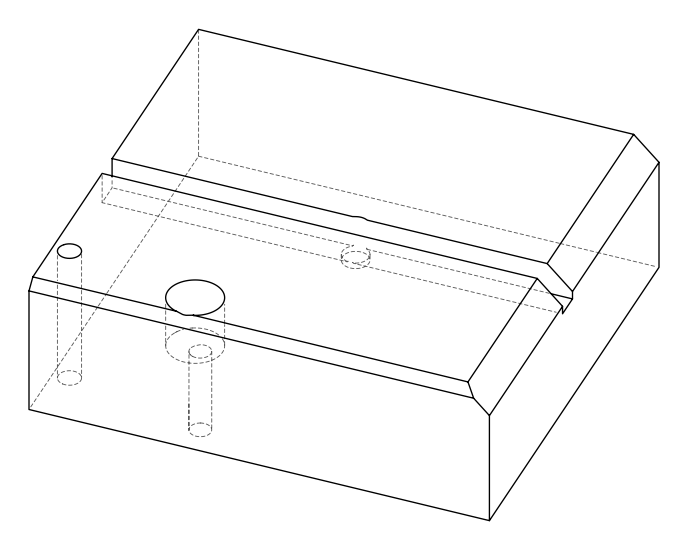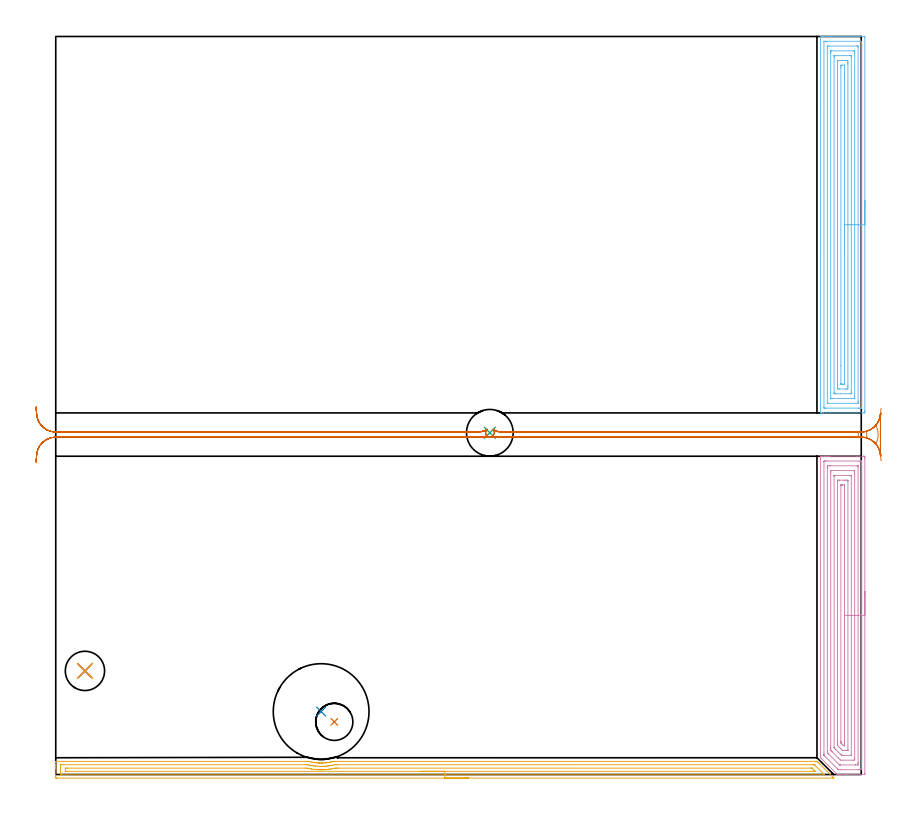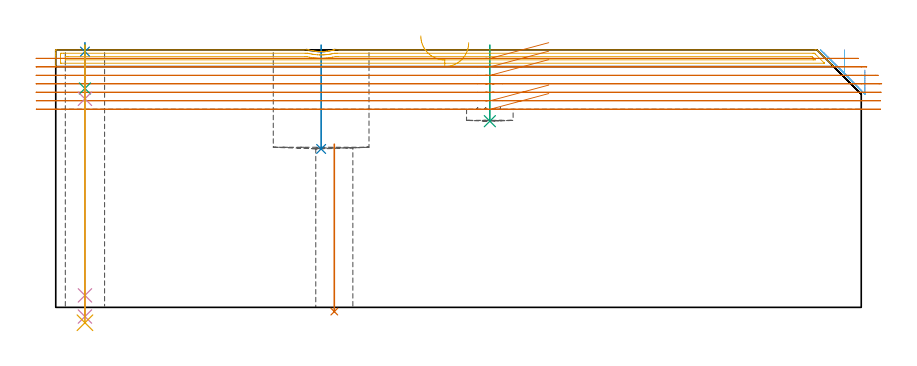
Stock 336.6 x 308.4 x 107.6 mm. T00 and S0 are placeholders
(PLAN: 11 operations, 8 tool changes, 37.3 min)
(1 INDEXABLE_INSERT_DRILL_THROUGH_HOLE_FROM_SOLID | STEP1HOLE_1 | NXT0302_002 | 0.29 min | 20269 mm3)
(2 INDEXABLE_INSERT_DRILL_BLIND_HOLE_FROM_SOLID | STEP1POCKET | NXT0302_035 | 0.18 min | 43673 mm3)
(3 INDEXABLE_INSERT_DRILL_BLIND_HOLE_FROM_SOLID_1 | STEP1POCKET_1 | NXT0302_010 | 0.13 min | 8820 mm3)
(4 AREA_MILL | FG_CHAMFER_SURFACE | UGT0205_001 | 7.66 min | 24080 mm3)
(5 AREA_MILL_1 | FG_CHAMFER_SURFACE_1 | UGT0205_001 | 7.91 min | 7852 mm3)
(6 AREA_MILL_2 | FG_CHAMFER_SURFACE_2 | UGT0205_001 | 9.1 min | 28119 mm3)
(7 MILL_RECTANGULAR_SLOT | SLOT_RECTANGULAR | UGT0201_008 | Follow Part, ap 4, ae 75% | 10.94 min | 141449 mm3)
(8 SPOT_DRILL | STEP1HOLE | NXT0321_9005460120000 | 0.03 min | 4 mm3)
(9 DRILL_BLIND_HOLE_INTO_CENTER | STEP1HOLE | UGT0301_352 | 0.07 min | 1254 mm3)
(10 GUN_DRILL_THROUGH_HOLE | STEP1HOLE | UGT0307_007 | 0.54 min | 7325 mm3)
(11 DRILL_TO_ENLARGE_THROUGH_HOLE | STEP1HOLE | UGT0301_288 | 0.47 min | 14108 mm3)
(TOOL NXT0302_002 | Index. Insert Drill 15.5mm [880-D1550L20-05] | D15.5 PA176 FL78 Z2)
(TOOL NXT0302_035 | Index. Insert Drill 40mm [880-D4000L40-05] | D40 PA176 FL200 Z2)
(TOOL NXT0302_010 | Index. Insert Drill 19.5mm [880-D1950L25-05] | D19.5 PA176 FL98 Z2)
(TOOL UGT0205_001 | Chamfer Mill 20 x 3 x 45 deg. | D20 FL50 Z2)
(TOOL UGT0201_008 | End Mill 16 mm | D16 FL32 Z4)
(TOOL NXT0321_9005460120000 | NC Spot Drill, 142deg, 12mm, Carbide, Uncoated | D12 PA142 FL30 Z2)
(TOOL UGT0301_352 | Twist Drill 10.75 mm | D10.75 PA118 FL84 Z2)
(TOOL UGT0307_007 | Gun Drill 10 mm | D10 PA130 FL24 Z1)
(TOOL UGT0301_288 | Twist Drill 16.4 mm | D16.4 PA118 FL125 Z2)
(OP 1 INDEXABLE_INSERT_DRILL_THROUGH_HOLE_FROM_SOLID)
G17 G21 G94 G90
T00 M6
G54
G17 G0 G90 X116.4 Y22. S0 M3
G43 Z117.6 H1
G94 G81 G98 Z-1.771 F250. R68.2
G80
M5
M2
(OP 2 INDEXABLE_INSERT_DRILL_BLIND_HOLE_FROM_SOLID)
G17 G21 G94 G90
T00 M6
G54
G17 G0 G90 X110.9 Y26.3 S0 M3
G43 Z117.6 H1
G94 G81 G98 Z66.2 F250. R109.6
G80
M5
M2
(OP 3 INDEXABLE_INSERT_DRILL_BLIND_HOLE_FROM_SOLID_1)
G17 G21 G94 G90
T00 M6
G54
G17 G0 G90 X181.4 Y142.8 S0 M3
G43 Z117.6 H1
G94 G81 G98 Z77.8 F250. R109.6
G80
M5
M2
(OP 4 AREA_MILL)
G17 G21 G94 G90
T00 M6
G54
G17 G0 G90 X338.1 Y76.5 S1061 M3
G43 Z117.6 H0
Z99.1
G94 G1 Y76.462 Z98.228 F250.
Y76.348 Z97.363
Y76.159 Z96.512
Y75.897 Z95.68
Y75.563 Z94.874
Y75.16 Z94.1
Y74.692 Z93.364
Y74.16 Z92.672
Y73.571 Z92.029
Y72.928 Z91.44
Y72.236 Z90.908
Y71.5 Z90.44
Y70.726 Z90.037
Y69.92 Z89.703
Y69.088 Z89.441
Y68.236 Z89.252
Y67.372 Z89.138
Y66.5 Z89.1
Y0.582
X338.095 Y0.133 Z89.103
X338.091 Y0.01 Z89.105
X337.963 Y0. Z89.234
X330.612 Z96.583
X330.001 Z97.196
X329.731 Z97.466
X327.969 Z99.226
X327.429 Z99.77
X327.088 Z100.11
X326.918 Z100.281
X326.648 Y0.007 Z100.551
X326.602 Y0.009 Z100.596
X326.474 Y0.127 Z100.726
X326.463 Y0.137 Z100.736
X319.782 Y6.818 Z107.417
X319.601 Y6.999 Z107.593
X319.6 Y7.263 Z107.6
Y132.863
X319.606 Y132.99 Z107.593
X319.871 Y133. Z107.327
X320.583 Z106.616
X321.263 Z105.936
X321.804 Z105.392
X322.074 Z105.123
X322.684 Z104.512
X322.955 Z104.243
X323.565 Z103.629
X334.93 Z92.266
X337.353 Z89.844
X337.658 Y132.997 Z89.539
X338.091 Y132.991 Z89.106
X338.095 Y132.86 Z89.103
X338.099 Y132.418 Z89.101
X338.1 Y131.971 Z89.1
Y66.5
X336.686 Z90.514
Y2.364
X336.684 Y2.164 Z90.516
X336.681 Y2.065 Z90.519
X336.679 Y2.023 Z90.521
X336.615 Y2.01 Z90.585
X336.253 Y2.002 Z90.947
X335.896 Y2.001 Z91.304
X335.375 Y2. Z91.825
X327.969 Y2.001 Z99.231
X327.445 Y2.003 Z99.755
X327.088 Y2.01 Z100.112
X327.041 Y2.02 Z100.159
X326.991 Y2.066 Z100.209
X326.889 Y2.164 Z100.311
X326.686 Y2.364 Z100.514
X321.342 Y7.708 Z105.858
X321.186 Y7.867 Z106.014
X321.062 Y7.997 Z106.138
X321.025 Y8.037 Z106.175
X321.021 Y8.06 Z106.179
X321.019 Y8.108 Z106.181
X321.015 Y8.507 Z106.185
X321.014 Y8.599 Z106.186
X321.015 Y130.636 Z106.185
X321.016 Y130.836 Z106.184
X321.019 Y130.935 Z106.181
X321.021 Y130.977 Z106.179
X321.085 Y130.99 Z106.115
X321.447 Y130.998 Z105.753
X321.804 Y130.999 Z105.396
X322.325 Y131. Z104.875
X335.896 Z91.304
X336.42 Y130.997 Z90.78
X336.597 Y130.99 Z90.603
X336.679 Y130.984 Z90.521
X336.684 Y130.73 Z90.516
X336.685 Y130.636 Z90.515
X336.686 Y66.5 Z90.514
X335.272 Z91.928
X335.271 Y5.036 Z91.929
Y4.778
X335.266 Y4.145 Z91.934
X335.265 Y4.025 Z91.935
X335.151 Y4.009 Z92.049
X335.016 Y4.005 Z92.184
X334.278 Y4. Z92.922
X334.135 Z93.065
X327.969 Y4.001 Z99.231
X327.826 Y4.003 Z99.374
X327.539 Y4.01 Z99.661
X327.492 Y4.019 Z99.708
X327.472 Y4.034 Z99.728
X327.432 Y4.07 Z99.768
X327.354 Y4.145 Z99.846
X322.9 Y8.599 Z104.3
X322.684 Y8.817 Z104.516
X322.52 Y8.987 Z104.68
X322.44 Y9.071 Z104.76
X322.435 Y9.231 Z104.765
X322.431 Y9.49 Z104.769
X322.429 Y9.748 Z104.771
Y127.964
Y128.222
X322.434 Y128.855 Z104.766
X322.435 Y128.975 Z104.765
X322.549 Y128.991 Z104.651
X322.684 Y128.995 Z104.516
X323.422 Y129. Z103.778
X323.565 Z103.635
X334.872 Z92.328
X335.016 Y128.999 Z92.184
X335.159 Y128.995 Z92.041
X335.253 Y128.99 Z91.947
X335.266 Y128.983 Z91.934
X335.268 Y128.971 Z91.932
X335.27 Y128.941 Z91.93
X335.271 Y128.855 Z91.929
X335.272 Y128.596 Z91.928
Y66.5
X333.857 Z93.343
Y7.098
Y6.818
X333.853 Y6.212 Z93.347
X333.85 Y6.014 Z93.35
X333.181 Y6. Z94.019
X328.777 Z98.423
X327.969 Y6.01 Z99.231
X327.132 Y6.818 Z100.068
X327.088 Y6.86 Z100.112
X324.446 Y9.502 Z102.754
X324.011 Y9.942 Z103.189
X323.902 Y10.054 Z103.298
X323.851 Y10.109 Z103.349
X323.849 Y10.178 Z103.351
X323.846 Y10.381 Z103.354
X323.843 Y10.991 Z103.357
Y11.271
Y125.902
X323.844 Y126.182 Z103.356
X323.847 Y126.788 Z103.353
X323.85 Y126.986 Z103.35
X324.519 Y127. Z102.681
X333.327 Z93.873
X333.672 Y126.994 Z93.528
X333.839 Y126.99 Z93.361
X333.85 Y126.898 Z93.35
X333.855 Y126.465 Z93.345
X333.857 Y125.292 Z93.343
Y66.5
X332.443 Z94.757
Y8.457
X332.441 Y8.316 Z94.759
X332.436 Y8.034 Z94.764
X332.432 Y8.008 Z94.768
X332.428 Y8.005 Z94.772
X332.41 Y8.002 Z94.79
X332.373 Y8.001 Z94.827
X332.085 Y8. Z95.115
X329.442 Z97.758
X328.85 Y8.001 Z98.35
X328.558 Y8.003 Z98.642
X328.416 Y8.01 Z98.784
X328.133 Y8.276 Z99.067
X327.969 Y8.433 Z99.231
X327.8 Y8.599 Z99.4
X326.018 Y10.381 Z101.182
X325.327 Y11.079 Z101.873
X325.282 Y11.128 Z101.918
X325.264 Y11.158 Z101.936
X325.261 Y11.201 Z101.939
X325.258 Y11.271 Z101.942
X325.257 Y11.342 Z101.943
Y124.543
X325.259 Y124.684 Z101.941
X325.264 Y124.966 Z101.936
X325.268 Y124.992 Z101.932
X325.272 Y124.995 Z101.928
X325.29 Y124.998 Z101.91
X325.327 Y124.999 Z101.873
X325.615 Y125. Z101.585
X331.781 Z95.419
X332.373 Y124.996 Z94.827
X332.412 Y124.994 Z94.788
X332.428 Y124.991 Z94.772
X332.436 Y124.896 Z94.764
X332.441 Y124.613 Z94.759
X332.443 Y124.472 Z94.757
Y66.5
X331.029 Z96.171
Y10.381
X331.028 Y10.17 Z96.172
X331.025 Y10.065 Z96.175
X331.022 Y10.02 Z96.178
X330.98 Y10.008 Z96.22
X330.612 Y10.002 Z96.588
X330.107 Y10. Z97.093
X329.731 Z97.469
X329.224 Y10.002 Z97.976
X328.85 Y10.01 Z98.35
X328.469 Y10.381 Z98.731
X327.969 Y10.879 Z99.231
X327.576 Y11.271 Z99.624
X327.088 Y11.761 Z100.112
X326.692 Y12.162 Z100.508
X326.678 Y12.577 Z100.522
X326.673 Y13.053 Z100.527
X326.671 Y13.475 Z100.529
Y13.944
Y122.619
X326.672 Y122.83 Z100.528
X326.675 Y122.935 Z100.525
X326.678 Y122.98 Z100.522
X326.72 Y122.992 Z100.48
X327.088 Y122.998 Z100.112
X327.593 Y123. Z99.607
X329.354 Z97.846
X330.235 Z96.965
X330.612 Y122.997 Z96.588
X330.987 Y122.99 Z96.213
X331.023 Y122.983 Z96.177
X331.025 Y122.947 Z96.175
X331.028 Y122.873 Z96.172
X331.029 Y122.76 Z96.171
Y122.619
Y66.5
X329.615 Z97.585
Y13.053
X329.613 Y12.281 Z97.587
X329.612 Y12.162 Z97.588
X329.608 Y12.021 Z97.592
X329.504 Y12.01 Z97.696
X329.44 Y12.007 Z97.76
X329.345 Y12.01 Z97.855
X329.289 Y12.02 Z97.911
X329.238 Y12.066 Z97.962
X329.136 Y12.162 Z98.064
X328.85 Y12.447 Z98.35
X328.245 Y13.053 Z98.955
X328.158 Y13.145 Z99.042
X328.107 Y13.202 Z99.093
X328.092 Y13.227 Z99.108
X328.091 Y13.247 Z99.109
X328.087 Y13.44 Z99.113
X328.085 Y13.826 Z99.115
Y13.944
X328.086 Y120.838 Z99.114
X328.087 Y120.934 Z99.113
X328.089 Y120.981 Z99.111
X328.091 Y120.986 Z99.109
X328.117 Y120.99 Z99.083
X328.208 Y120.995 Z98.992
X328.529 Y120.999 Z98.671
X328.69 Y121. Z98.51
X328.85 Z98.35
X329.574 Y120.996 Z97.626
X329.592 Y120.991 Z97.608
X329.608 Y120.962 Z97.592
X329.609 Y120.838 Z97.591
X329.614 Y120.065 Z97.586
X329.615 Y66.5 Z97.585
Y65.628 Z97.623
Y64.764 Z97.737
Y63.912 Z97.926
Y63.08 Z98.188
Y62.274 Z98.522
Y61.5 Z98.925
Y60.764 Z99.394
Y60.072 Z99.925
Y59.429 Z100.514
Y58.84 Z101.157
Y58.308 Z101.849
Y57.84 Z102.585
Y57.437 Z103.359
Y57.103 Z104.165
Y56.841 Z104.997
Y56.652 Z105.849
Y56.538 Z106.714
Y56.5 Z107.585
G0 Z117.6
M5
M2
(OP 5 AREA_MILL_1)
G17 G21 G94 G90
T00 M6
G54
G17 G0 G90 X172.55 Y-1.5 S1061 M3
G43 Z117.6 H0
Z110.6
G94 G1 X172.512 Z109.728 F250.
X172.398 Z108.864
X172.209 Z108.012
X171.947 Z107.18
X171.613 Z106.374
X171.21 Z105.6
X170.742 Z104.864
X170.21 Z104.172
X169.621 Z103.529
X168.978 Z102.94
X168.286 Z102.409
X167.55 Z101.94
X166.776 Z101.537
X165.97 Z101.203
X165.138 Z100.941
X164.286 Z100.752
X163.422 Z100.638
X162.55 Z100.6
X0.603
X0.179 Y-1.496 Z100.602
X0.01 Y-1.491 Z100.605
X0. Y-1.078 Z101.019
Y2.44 Z104.534
Y3.01 Z105.107
Y3.319 Z105.415
Y3.89 Z105.986
Y4.198 Z106.293
Y5.204 Z107.303
X0.01 Y5.494 Z107.593
X0.157 Y5.5 Z107.6
X105.029 Y5.498 Z107.598
X105.616 Y5.494 Z107.586
X105.852 Y5.447 Z107.546
X106.783 Y5.245 Z107.34
X107.119 Y5.17 Z107.269
X107.671 Y5.078 Z107.176
X108.013 Y5.021 Z107.119
X108.568 Y4.954 Z107.047
X108.907 Y4.91 Z107.007
X109.301 Y4.878 Z106.975
X109.46 Y4.866 Z106.96
X109.801 Y4.836 Z106.935
X109.983 Y4.826 Z106.926
X110.259 Y4.811 Z106.909
X110.352 Z106.906
X110.695 Y4.808 Z106.904
X110.959 Y4.809 Z106.903
X111.244 Y4.81 Z106.904
X111.356 Z106.909
X111.541 Y4.811 Z106.91
X112.137 Y4.853 Z106.946
X112.483 Y4.874 Z106.97
X112.618 Y4.888 Z106.984
X113.029 Y4.93 Z107.023
X113.218 Y4.948 Z107.045
X113.377 Y4.963 Z107.061
X113.921 Y5.047 Z107.141
X114.155 Y5.08 Z107.179
X114.272 Y5.098 Z107.196
X114.662 Y5.175 Z107.27
X114.813 Y5.205 Z107.299
X115.166 Y5.272 Z107.368
X115.706 Y5.397 Z107.493
X116.06 Y5.482 Z107.573
X116.117 Y5.495 Z107.585
X116.171 Y5.496 Z107.588
X116.414 Y5.498 Z107.594
X116.574 Y5.496 Z107.596
X317.359 Y5.5 Z107.6
X318.105 Y5.496 Z107.59
X318.251 Y5.349 Z107.447
X318.453 Y5.147 Z107.246
X319.143 Y4.457 Z106.556
X324.794 Y-1.193 Z100.904
X325.092 Y-1.492 Z100.607
X325.093 Y-1.497 Z100.602
X325.092 Y-1.499 Z100.6
X162.55 Y-1.5
Y-0.086 Z102.014
X2.387 Y-0.085 Z102.015
X2.272
X2.031 Y-0.08 Z102.02
X2.01 Y-0.079 Z102.021
X2.006 Y-0.061 Z102.039
X2.002 Y-0.032 Z102.068
X2.001 Y-0.004 Z102.096
X2. Y0.183 Z102.283
Y2.821 Z104.921
X2.001 Y3.319 Z105.419
X2.003 Y3.698 Z105.798
X2.01 Y4.076 Z106.176
X2.387 Y4.083 Z106.183
X2.503 Y4.085 Z106.185
X3.28 Y4.086 Z106.186
X3.394
X104.223 Y4.084 Z106.184
X104.999 Y4.082 Z106.182
X105.117 Y4.081 Z106.181
X105.308 Y4.076 Z106.176
X105.524 Y4.033 Z106.133
X106.201 Y3.893 Z105.993
X106.783 Y3.78 Z105.88
X107.298 Y3.691 Z105.791
X107.675 Y3.633 Z105.733
X108.336 Y3.547 Z105.647
X108.568 Y3.522 Z105.622
X109.323 Y3.454 Z105.554
X109.46 Y3.444 Z105.544
X110.271 Y3.399 Z105.499
X110.352 Y3.397 Z105.497
X111.244 Y3.394 Z105.494
X111.65 Y3.405 Z105.505
X112.03 Y3.424 Z105.524
X112.137 Y3.431 Z105.531
X112.859 Y3.486 Z105.586
X113.029 Y3.502 Z105.602
X113.667 Y3.57 Z105.67
X113.921 Y3.605 Z105.705
X114.444 Y3.683 Z105.783
X114.813 Y3.743 Z105.843
X115.202 Y3.816 Z105.916
X115.706 Y3.915 Z106.015
X116.41 Y4.063 Z106.163
X116.598 Y4.075 Z106.175
X116.72 Y4.078 Z106.178
X117.49 Y4.082 Z106.182
X117.608
X316.467 Y4.085 Z106.185
X316.582
X316.969 Y4.079 Z106.179
X317.063 Y4.075 Z106.175
X317.194 Y3.95 Z106.05
X317.359 Y3.79 Z105.89
X321.147 Y0.002 Z102.102
X321.183 Y-0.035 Z102.065
X321.217 Y-0.075 Z102.025
X321.219 Y-0.081 Z102.019
X321.216 Y-0.082 Z102.018
X321.186 Y-0.084 Z102.016
X320.928 Y-0.086 Z102.014
X320.814
X162.55
Y1.329 Z103.429
X4.172
X4.094 Y1.33 Z103.43
X4.032 Y1.333 Z103.433
X4.017 Y1.335 Z103.435
X4.01 Y1.345 Z103.445
X4.007 Y1.391 Z103.491
X4.002 Y1.56 Z103.66
X4. Y1.73 Z103.83
X4.002 Y2.44 Z104.54
X4.004 Y2.605 Z104.705
X4.009 Y2.66 Z104.76
X4.056 Y2.664 Z104.764
X4.172 Y2.667 Z104.767
X4.83 Y2.671 Z104.771
X5.064
X104.106 Y2.669 Z104.769
X104.77 Y2.665 Z104.765
X104.999 Y2.662 Z104.762
X106.102 Y2.44 Z104.54
X106.783 Y2.322 Z104.422
X106.926 Y2.299 Z104.399
X107.675 Y2.196 Z104.296
X107.959 Y2.16 Z104.26
X108.568 Y2.098 Z104.198
X108.949 Y2.064 Z104.164
X109.46 Y2.029 Z104.129
X109.902 Y2.004 Z104.104
X110.352 Y1.987 Z104.087
X110.815 Y1.983 Z104.083
X111.244 Y1.986 Z104.086
X111.699 Y1.991 Z104.091
X112.137 Y2.016 Z104.116
X112.541 Y2.041 Z104.141
X113.029 Y2.079 Z104.179
X113.364 Y2.109 Z104.209
X113.921 Y2.167 Z104.267
X114.166 Y2.198 Z104.298
X114.813 Y2.29 Z104.39
X114.944 Y2.311 Z104.411
X115.694 Y2.44 Z104.54
X115.704 Y2.442 Z104.542
X116.766 Y2.657 Z104.757
X116.929 Y2.661 Z104.761
X117.261 Y2.666 Z104.766
X117.49 Y2.667 Z104.767
X118.151 Y2.668 Z104.768
X315.574 Y2.671 Z104.771
X315.809 Y2.669 Z104.769
X315.966 Y2.667 Z104.767
X316.019 Y2.664 Z104.764
X316.041 Y2.647 Z104.747
X316.087 Y2.607 Z104.707
X316.26 Y2.44 Z104.54
X316.467 Y2.234 Z104.334
X317.139 Y1.56 Z103.66
X317.359 Y1.339 Z103.439
Y1.332 Z103.432
X316.702 Y1.329 Z103.429
X316.467
X162.55
X161.678 Z103.467
X160.814 Z103.58
X159.962 Z103.769
X159.13 Z104.032
X158.324 Z104.365
X157.55 Z104.768
X156.814 Z105.237
X156.122 Z105.768
X155.479 Z106.357
X154.89 Z107.001
X154.358 Z107.693
X153.89 Z108.429
X153.487 Z109.202
X153.153 Z110.008
X152.891 Z110.84
X152.702 Z111.692
X152.588 Z112.557
X152.55 Z113.429
G0 Z117.6
M5
M2
(OP 6 AREA_MILL_2)
G17 G21 G94 G90
T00 M6
G54
G17 G0 G90 X338.1 Y239.75 S1061 M3
G43 Z117.6 H0
Z99.1
G94 G1 Y239.712 Z98.228 F250.
Y239.598 Z97.363
Y239.409 Z96.512
Y239.147 Z95.68
Y238.813 Z94.874
Y238.41 Z94.1
Y237.942 Z93.364
Y237.41 Z92.672
Y236.821 Z92.029
Y236.178 Z91.44
Y235.486 Z90.908
Y234.75 Z90.44
Y233.976 Z90.037
Y233.17 Z89.703
Y232.338 Z89.441
Y231.487 Z89.252
Y230.622 Z89.138
Y229.75 Z89.1
Y152.143
X338.099 Y151.699 Z89.101
X338.095 Y151.256 Z89.103
X338.092 Y151.11 Z89.106
X337.658 Y151.1 Z89.539
X323.565 Z103.629
X322.106 Z105.09
X320.923 Z106.272
X320.337 Z106.862
X320.042 Z107.157
X319.903 Y151.101 Z107.296
X319.606 Y151.11 Z107.593
X319.6 Y151.253 Z107.6
Y308.247
X319.606 Y308.39 Z107.593
X319.904 Y308.4 Z107.295
X320.318 Z106.881
X320.923 Z106.272
X322.987 Z104.21
X323.565 Z103.629
X324.157 Z103.038
X337.658 Z89.539
X337.95 Y308.397 Z89.247
X338.092 Y308.39 Z89.105
X338.099 Y308.246 Z89.099
X338.1 Y307.801 Z89.1
Y229.75
X336.686 Z90.514
X336.685 Y153.283 Z90.515
X336.684 Y153.184 Z90.516
X336.682 Y153.135 Z90.518
X336.68 Y153.117 Z90.52
X336.652 Y153.11 Z90.548
X336.273 Y153.102 Z90.927
X335.896 Y153.101 Z91.304
X335.394 Y153.1 Z91.806
X321.804 Y153.101 Z105.396
X321.298 Y153.103 Z105.902
X321.106 Y153.11 Z106.094
X321.021 Y153.127 Z106.179
X321.016 Y153.389 Z106.184
X321.015 Y153.483 Z106.185
Y306.217
X321.016 Y306.316 Z106.184
X321.019 Y306.365 Z106.181
X321.02 Y306.383 Z106.18
X321.048 Y306.39 Z106.152
X321.428 Y306.398 Z105.772
X321.804 Y306.399 Z105.396
X322.306 Y306.4 Z104.894
X335.896 Y306.399 Z91.304
X336.402 Y306.397 Z90.798
X336.594 Y306.39 Z90.606
X336.679 Y306.373 Z90.521
X336.684 Y306.111 Z90.516
X336.685 Y306.017 Z90.515
X336.686 Y229.75 Z90.514
X335.272 Z91.928
X335.271 Y155.9 Z91.929
X335.269 Y155.267 Z91.931
X335.266 Y155.139 Z91.934
X335.265 Y155.114 Z91.935
X335.235 Y155.109 Z91.965
X335.178 Y155.102 Z92.022
X335.016 Y155.101 Z92.184
X334.3 Y155.1 Z92.9
X322.849 Y155.101 Z104.351
X322.685 Y155.105 Z104.515
X322.52 Y155.11 Z104.68
X322.435 Y155.121 Z104.765
X322.432 Y155.181 Z104.768
X322.43 Y155.267 Z104.77
X322.429 Y155.526 Z104.771
Y303.6
X322.431 Y304.233 Z104.769
X322.434 Y304.361 Z104.766
X322.435 Y304.386 Z104.765
X322.465 Y304.391 Z104.735
X322.522 Y304.398 Z104.678
X322.685 Y304.399 Z104.515
X323.4 Y304.4 Z103.8
X334.851 Y304.399 Z92.349
X335.016 Y304.396 Z92.184
X335.18 Y304.39 Z92.02
X335.265 Y304.379 Z91.935
X335.268 Y304.319 Z91.932
X335.27 Y304.233 Z91.93
X335.271 Y303.974 Z91.929
X335.272 Y229.75 Z91.928
X333.857 Z93.343
Y157.943
X333.854 Y157.336 Z93.346
X333.85 Y157.13 Z93.35
X333.847 Y157.109 Z93.353
X333.826 Y157.106 Z93.374
X333.774 Y157.103 Z93.426
X333.67 Y157.101 Z93.53
X324.397 Z102.803
X324.023 Y157.11 Z103.177
X323.849 Y157.117 Z103.351
X323.848 Y157.216 Z103.352
X323.844 Y157.661 Z103.356
X323.843 Y159.727 Z103.357
Y301.557
X323.846 Y302.164 Z103.354
X323.85 Y302.37 Z103.35
X323.853 Y302.391 Z103.347
X323.874 Y302.394 Z103.326
X323.926 Y302.397 Z103.274
X324.03 Y302.399 Z103.17
X333.303 Y302.4 Z93.897
X333.677 Y302.39 Z93.523
X333.85 Y302.383 Z93.35
X333.852 Y302.284 Z93.348
X333.856 Y301.839 Z93.344
X333.857 Y301.557 Z93.343
Y300.946
Y229.75
X332.443 Z94.757
Y159.585
X332.442 Y159.444 Z94.758
X332.437 Y159.16 Z94.763
X332.434 Y159.107 Z94.766
X332.43 Y159.105 Z94.77
X332.412 Y159.102 Z94.788
X332.373 Y159.1 Z94.827
X332.112 Z95.088
X327.969 Z99.231
X325.946 Z101.254
X325.327 Y159.103 Z101.873
X325.286 Y159.106 Z101.914
X325.269 Y159.109 Z101.931
X325.264 Y159.231 Z101.936
X325.259 Y159.515 Z101.941
X325.257 Y159.656 Z101.943
Y299.914
X325.258 Y300.056 Z101.942
X325.263 Y300.339 Z101.937
X325.266 Y300.393 Z101.934
X325.27 Y300.395 Z101.93
X325.288 Y300.398 Z101.912
X325.327 Y300.4 Z101.873
X325.588 Z101.612
X329.731 Z97.469
X331.754 Z95.446
X332.373 Y300.397 Z94.827
X332.414 Y300.394 Z94.786
X332.431 Y300.391 Z94.769
X332.436 Y300.268 Z94.764
X332.441 Y299.985 Z94.759
X332.443 Y299.844 Z94.757
Y229.75
X331.029 Z96.171
Y162.403
X331.027 Y161.983 Z96.173
X331.022 Y161.511 Z96.178
X331.011 Y161.107 Z96.189
X330.612 Y161.103 Z96.588
X330.137 Y161.1 Z97.063
X327.494 Y161.101 Z99.706
X327.088 Y161.104 Z100.112
X326.689 Y161.11 Z100.511
X326.678 Y161.511 Z100.522
X326.673 Y161.932 Z100.527
X326.671 Y162.403 Z100.529
Y162.826
X326.672 Y297.097 Z100.528
X326.673 Y297.517 Z100.527
X326.678 Y297.989 Z100.522
X326.689 Y298.393 Z100.511
X327.088 Y298.397 Z100.112
X327.563 Y298.4 Z99.637
X330.206 Y298.399 Z96.994
X330.612 Y298.396 Z96.588
X331.011 Y298.39 Z96.189
X331.022 Y297.989 Z96.178
X331.027 Y297.568 Z96.173
X331.029 Y297.097 Z96.171
Y296.674
Y229.75
X329.615 Z97.585
Y164.187
X329.614 Y163.414 Z97.586
X329.612 Y163.295 Z97.588
X329.608 Y163.112 Z97.592
X329.236 Y163.104 Z97.964
X329.042 Y163.101 Z98.158
X328.85 Y163.1 Z98.35
X328.162 Z99.038
X328.116 Y163.102 Z99.084
X328.104 Y163.105 Z99.096
X328.096 Y163.109 Z99.104
X328.092 Y163.125 Z99.108
X328.088 Y163.175 Z99.112
X328.086 Y163.295 Z99.114
X328.085 Y170.871 Z99.115
Y295.313
X328.087 Y296.086 Z99.113
X328.088 Y296.205 Z99.112
X328.092 Y296.388 Z99.108
X328.464 Y296.396 Z98.736
X328.658 Y296.399 Z98.542
X328.85 Y296.4 Z98.35
X329.538 Z97.662
X329.584 Y296.398 Z97.616
X329.596 Y296.395 Z97.604
X329.604 Y296.391 Z97.596
X329.608 Y296.375 Z97.592
X329.612 Y296.325 Z97.588
X329.614 Y296.205 Z97.586
X329.615 Y295.43 Z97.585
Y291.325
Y229.75
Y228.878 Z97.623
Y228.014 Z97.737
Y227.162 Z97.926
Y226.33 Z98.188
Y225.524 Z98.522
Y224.75 Z98.925
Y224.014 Z99.394
Y223.322 Z99.925
Y222.679 Z100.514
Y222.09 Z101.157
Y221.558 Z101.85
Y221.09 Z102.585
Y220.687 Z103.359
Y220.353 Z104.165
Y220.091 Z104.997
Y219.902 Z105.849
Y219.788 Z106.714
Y219.75 Z107.585
G0 Z117.6
M5
M2
(OP 7 MILL_RECTANGULAR_SLOT)
G17 G21 G94 G90
T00 M6
G54
G17 G0 G90 X-8.23 Y130.703 S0 M3
G43 Z117.697 H0
Z104.057
G94 G1 X-7.97 Y133.692 F250.
G2 X0. Y141. R8. F500.
G1 X181.21
X181.211 Y141.01
G2 X180.303 Y144.227 R1.8
G1 X180.297 Y144.235
G2 X176.189 Y143.1 R8.
G1 X0.
G2 X-7.97 Y150.408 R8.
G1 X-8.23 Y153.397 F250.
G0 Y130.703 Z100.514
G1 X-7.97 Y133.692
G2 X0. Y141. R8. F500.
G1 X181.21
X181.211 Y141.01
G2 X180.303 Y144.227 R1.8
G1 X180.297 Y144.235
G2 X176.189 Y143.1 R8.
G1 X0.
G2 X-7.97 Y150.408 R8.
G1 X-8.23 Y153.397 F250.
G0 Y130.703 Z96.971
G1 X-7.97 Y133.692
G2 X0. Y141. R8. F500.
G1 X181.21
X181.211 Y141.01
G2 X180.303 Y144.227 R1.8
G1 X180.297 Y144.235
G2 X176.189 Y143.1 R8.
G1 X0.
G2 X-7.97 Y150.408 R8.
G1 X-8.23 Y153.397 F250.
G0 Y130.703 Z93.429
G1 X-7.97 Y133.692
G2 X0. Y141. R8. F500.
G1 X181.21
X181.211 Y141.01
G2 X180.303 Y144.227 R1.8
G1 X180.297 Y144.235
G2 X176.189 Y143.1 R8.
G1 X0.
G2 X-7.97 Y150.408 R8.
G1 X-8.23 Y153.397 F250.
G0 Y130.703 Z89.886
G1 X-7.97 Y133.692
G2 X0. Y141. R8. F500.
G1 X181.21
X181.211 Y141.01
G2 X180.303 Y144.227 R1.8
G1 X180.297 Y144.235
G2 X176.189 Y143.1 R8.
G1 X0.
G2 X-7.97 Y150.408 R8.
G1 X-8.23 Y153.397 F250.
G0 X-8.14 Y130.404 Z86.343
G1 X-7.99 Y133.4
G2 X0. Y141. R8. F500.
G1 X181.21
X181.211 Y141.01
G2 X180.303 Y144.227 R1.8
G1 X180.297 Y144.235
G2 X176.189 Y143.1 R8.
G1 X0.
G2 X-7.99 Y150.7 R8.
G1 X-8.14 Y153.696 F250.
G0 Y130.404 Z82.8
G1 X-7.99 Y133.4
G2 X0. Y141. R8. F500.
G1 X181.21
X181.211 Y141.01
G2 X180.303 Y144.227 R1.8
G1 X180.297 Y144.235
G2 X176.189 Y143.1 R8.
G1 X0.
G2 X-7.99 Y150.7 R8.
G1 X-8.14 Y153.696 F250.
G0 Z117.697
X206.008 Y141.
Z110.6
G1 X181.59 Z104.057
X335.295 F500.
G3 X335.298 Y143.1 R8.
G1 X186.611
G2 X182.503 Y144.235 R8.
G0 Z117.697
X206.008 Y141.
Z107.057
G1 X181.59 Z100.514 F250.
X336.6 F500.
G2 X338.792 Y140.694 R8.
G3 X338.795 Y143.407 R8.
G2 X336.6 Y143.1 R8.
G1 X186.611
G2 X182.503 Y144.235 R8.
G0 Z117.697
X206.008 Y141.
Z103.514
G1 X181.59 Z96.971 F250.
X336.6 F500.
G2 X342.701 Y138.174 R8.
G3 X342.705 Y145.93 R8.
G2 X336.6 Y143.1 R8.
G1 X186.611
G2 X182.503 Y144.235 R8.
G0 Z117.697
X345.144 Y151.047
Z93.429
G1 X344.073 Y148.245 F250.
G2 X336.6 Y143.1 R8. F500.
G1 X186.611
G2 X182.503 Y144.235 R8.
G1 X182.497 Y144.227
G2 X181.589 Y141.01 R1.8
G1 X181.59 Y141.
X336.6
G2 X344.074 Y135.853 R8.
G1 X345.144 Y133.05 F250.
G0 X344.917 Y153.055 Z89.886
G1 X344.535 Y150.08
G2 X336.6 Y143.1 R8. F500.
G1 X186.611
G2 X182.503 Y144.235 R8.
G1 X182.497 Y144.227
G2 X181.589 Y141.01 R1.8
G1 X181.59 Y141.
X336.6
G2 X344.535 Y134.014 R8.
G1 X344.916 Y131.039 F250.
G0 Z117.697
X206.008 Y141.
Z92.886
G1 X181.59 Z86.343
X336.6 F500.
G2 X344.59 Y133.4 R8.
G1 X344.6
Y150.7
X344.59
G2 X336.6 Y143.1 R8.
G1 X186.611
G2 X182.503 Y144.235 R8.
G0 Z117.697
X206.008 Y141.
Z89.343
G1 X181.59 Z82.8 F250.
X336.6 F500.
G2 X344.59 Y133.4 R8.
G1 X344.6
Y150.7
X344.59
G2 X336.6 Y143.1 R8.
G1 X186.611
G2 X182.503 Y144.235 R8.
G0 Z117.697
M5
M2
(OP 8 SPOT_DRILL)
G17 G21 G94 G90
T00 M6
G54
G17 G0 G90 X12.2 Y43.3 S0 M3
G43 Z117.6 H0
G94 G81 G98 Z106.894 F250. R110.6
G80
M5
M2
(OP 9 DRILL_BLIND_HOLE_INTO_CENTER)
G17 G21 G94 G90
T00 M6
G54
G17 G0 G90 X12.2 Y43.3 S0 M3
G43 Z117.6 H0
G94 G81 G98 Z91.475 F250. R109.6
G80
M5
M2
(OP 10 GUN_DRILL_THROUGH_HOLE)
G17 G21 G94 G90
T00 M6
G54
G17 G0 G90 X12.2 Y43.3 M8
G43 Z117.6 H0
Z104.934
S716 M3
G94 G1 Z87.148 F125. M26
G4 X.084
Z5. F250.
G4 X.084
Z-3.832 F125.
G4 X.084
M5
M9
G0 Z104.934
Z117.6
M2
(OP 11 DRILL_TO_ENLARGE_THROUGH_HOLE)
G17 G21 G94 G90
T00 M6
G54
G17 G0 G90 X12.2 Y43.3 S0 M3
G43 Z117.6 H0
G94 G73 G98 Z-6.427 F250. Q16.29 R109.6
G80
M5
M2
